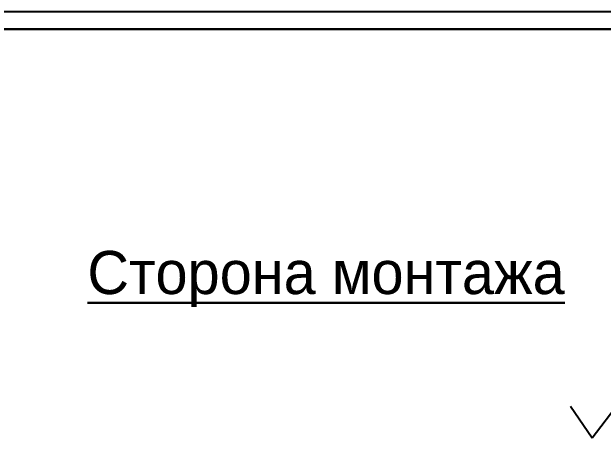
# Model space of a CAD drawing. Extents: x 2461 to 2881, y 576 to 873.
# Drawn here: x 2586.5 to 2672.1, y 811.6 to 873.5 of the extents above; entities that cross this region are included whole.
import ezdxf

# ---------------------------------------------------------------- set-up
doc = ezdxf.new("R2010")
doc.units = 0
doc.header["$MEASUREMENT"] = 0
doc.layers.get('0').update_dxf_attribs({"linetype": 'CONTINUOUS'})
for name, color, linetype, lineweight in [('0.25-STAMP', 7, 'CONTINUOUS', 25), ('0.3-STAMP', 7, 'CONTINUOUS', 30), ('Рамка А1', 7, 'CONTINUOUS', 25), ('текст', 7, 'CONTINUOUS', 30)]:
    doc.layers.add(name, color=color, linetype=linetype, lineweight=lineweight)
doc.styles.add('GOSTA', font='12_100229_1.ttf')

# ---------------------------------------------------------------- blocks, each defined once
blk = doc.blocks.new('Рамка А1-горизонтально')
at = {"layer": '0.25-STAMP'}
blk.add_lwpolyline([(0, 0), (841, 0), (841, 594), (0, 594), (0, 0)], dxfattribs=at)
at = {"layer": '0.3-STAMP'}
blk.add_lwpolyline([(20, 5), (836, 5), (836, 589), (20, 589), (20, 5)], dxfattribs=at)

msp = doc.modelspace()

# ---------------------------------------------------------------- linework, layer by layer
for p, q in [((2670.51361, 811.73272), (2678.01361, 821.73272)), ((2667.34716, 816.36516), (2670.51361, 811.73272))]:
    msp.add_line(p, q)

# ---------------------------------------------------------------- block references
at = {"layer": 'Рамка А1', "xscale": 0.5, "yscale": 0.5, "zscale": 0.5}
msp.add_blockref('Рамка А1-горизонтально', (2460.78189, 576.49572), dxfattribs=at)

# ---------------------------------------------------------------- texts
at = {"layer": 'текст', "insert": (2597.4103, 838.84138), "char_height": 6.25, "width": 68.8514711, "attachment_point": 1, "style": 'GOSTA'}
msp.add_mtext('{\\LСторона монтажа}', dxfattribs=at)

doc.saveas('drawing.dxf')
